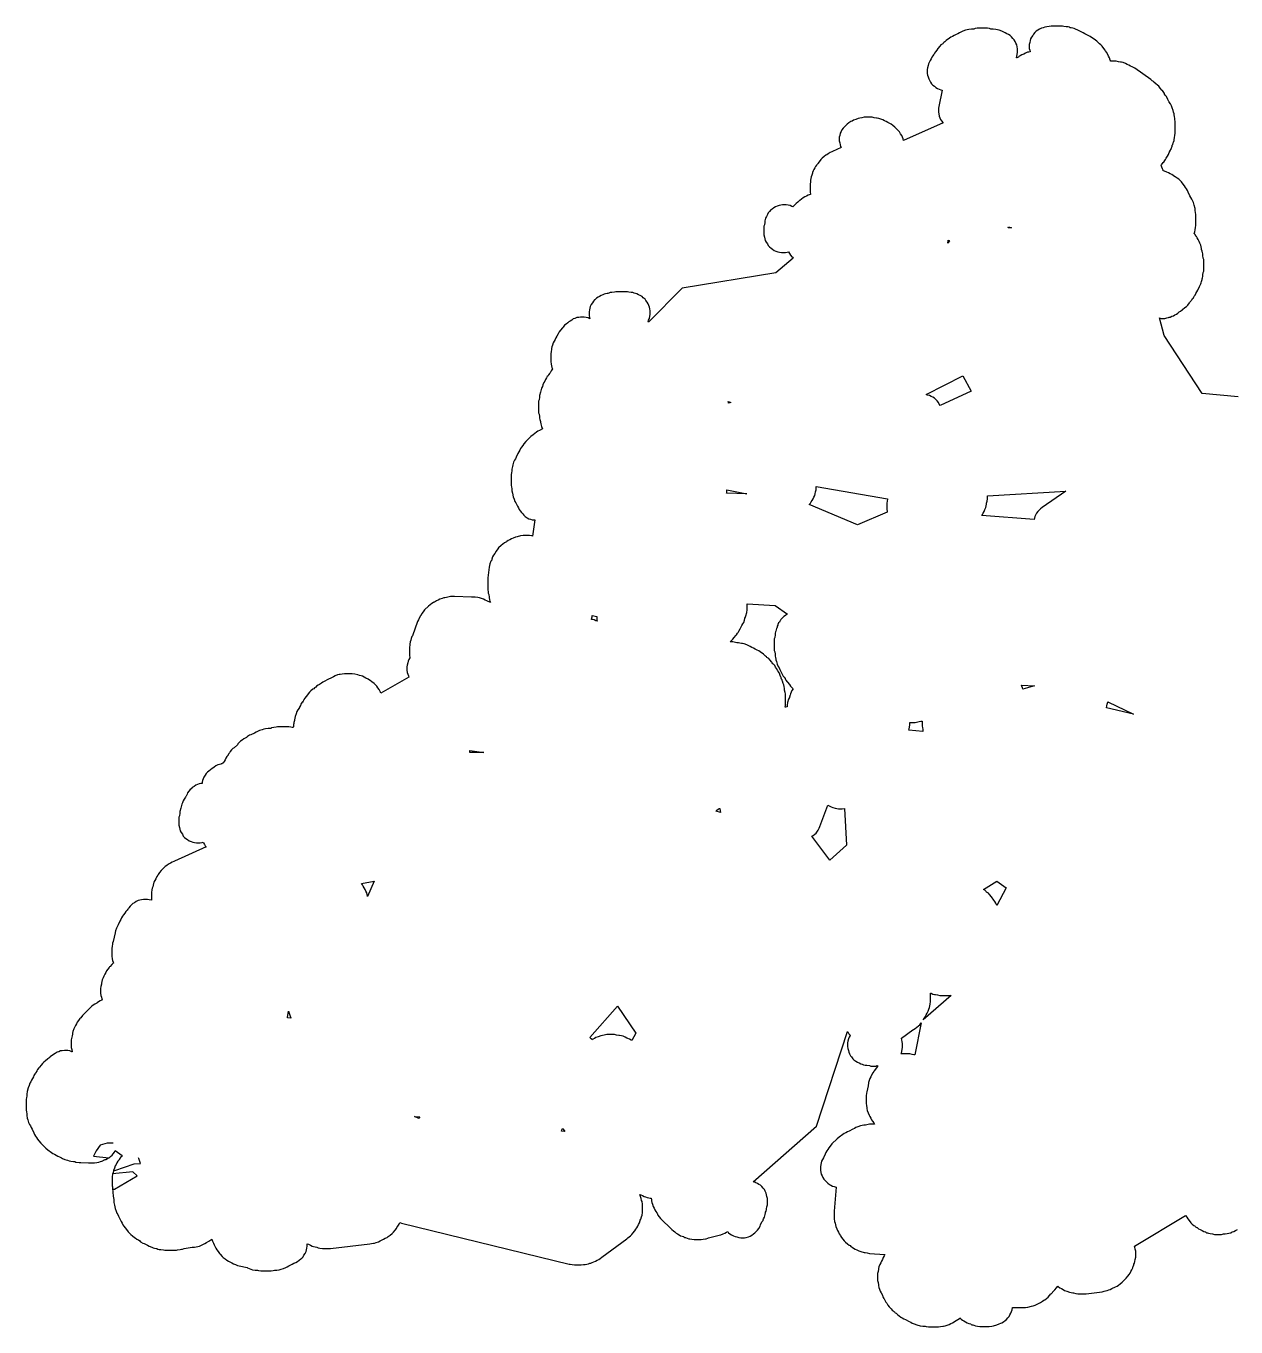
# Model space of a CAD drawing. Header units: metres. Extents: x 0 to 1325, y -1 to 773.
# Drawn here: x 700.45 to 728.54, y -1.35 to 28.86 of the extents above; entities that cross this region are included whole.
import ezdxf

# ---------------------------------------------------------------- set-up
doc = ezdxf.new("R2010")
doc.units = ezdxf.units.M

msp = doc.modelspace()

# ---------------------------------------------------------------- linework, layer by layer
at = {"layer": 'CUT'}
msp.add_lwpolyline([(728.59, 20.248), (727.75, 20.328), (726.87, 21.668), (726.87, 21.668), (726.76, 22.078), (726.8, 22.068), (726.84, 22.068), (726.89, 22.068), (726.93, 22.078), (726.97, 22.088), (726.99, 22.098), (727.01, 22.098), (727.05, 22.118), (727.09, 22.128), (727.12, 22.148), (727.16, 22.168), (727.19, 22.188), (727.22, 22.218), (727.25, 22.238), (727.29, 22.268), (727.3, 22.278), (727.35, 22.318), (727.39, 22.348), (727.42, 22.378), (727.46, 22.428), (727.47, 22.448), (727.49, 22.468), (727.5, 22.488), (727.52, 22.508), (727.52, 22.518), (727.53, 22.528), (727.55, 22.548), (727.56, 22.568), (727.57, 22.588), (727.59, 22.608), (727.61, 22.648), (727.63, 22.688), (727.65, 22.728), (727.69, 22.808), (727.72, 22.868), (727.73, 22.898), (727.74, 22.928), (727.75, 22.968), (727.75, 22.988), (727.76, 23.008), (727.77, 23.038), (727.77, 23.078), (727.78, 23.138), (727.79, 23.168), (727.79, 23.208), (727.79, 23.398), (727.79, 23.438), (727.78, 23.468), (727.77, 23.528), (727.77, 23.568), (727.76, 23.598), (727.75, 23.618), (727.75, 23.628), (727.74, 23.668), (727.74, 23.688), (727.73, 23.728), (727.72, 23.768), (727.7, 23.818), (727.68, 23.858), (727.66, 23.898), (727.64, 23.938), (727.62, 23.968), (727.61, 23.978), (727.59, 24.018), (727.57, 24.038), (727.58, 24.078), (727.59, 24.128), (727.6, 24.178), (727.61, 24.228), (727.61, 24.268), (727.61, 24.448), (727.61, 24.488), (727.6, 24.518), (727.59, 24.578), (727.59, 24.618), (727.57, 24.698), (727.55, 24.758), (727.53, 24.808), (727.51, 24.838), (727.49, 24.878), (727.47, 24.918), (727.43, 24.998), (727.41, 25.038), (727.39, 25.078), (727.37, 25.108), (727.34, 25.148), (727.31, 25.188), (727.27, 25.238), (727.24, 25.268), (727.21, 25.298), (727.17, 25.328), (727.13, 25.358), (727.09, 25.378), (727.08, 25.388), (727.05, 25.408), (727.01, 25.428), (726.97, 25.448), (726.93, 25.468), (726.88, 25.488), (726.85, 25.498), (726.85, 25.508), (726.84, 25.528), (726.83, 25.538), (726.82, 25.578), (726.8, 25.618), (726.81, 25.638), (726.85, 25.688), (726.86, 25.698), (726.89, 25.738), (726.9, 25.758), (726.92, 25.788), (726.95, 25.838), (726.97, 25.878), (726.99, 25.918), (727.01, 25.958), (727.01, 25.968), (727.03, 25.998), (727.03, 26.008), (727.04, 26.028), (727.05, 26.048), (727.06, 26.068), (727.06, 26.088), (727.07, 26.108), (727.08, 26.148), (727.09, 26.158), (727.1, 26.198), (727.1, 26.218), (727.11, 26.268), (727.12, 26.318), (727.13, 26.368), (727.13, 26.408), (727.13, 26.588), (727.13, 26.638), (727.12, 26.688), (727.12, 26.708), (727.11, 26.758), (727.1, 26.798), (727.1, 26.818), (727.09, 26.858), (727.08, 26.898), (727.06, 26.958), (727.04, 27.008), (727.02, 27.048), (726.99, 27.088), (726.99, 27.098), (726.98, 27.108), (726.96, 27.148), (726.95, 27.178), (726.92, 27.228), (726.9, 27.248), (726.88, 27.278), (726.88, 27.288), (726.86, 27.318), (726.83, 27.358), (726.82, 27.368), (726.78, 27.418), (726.75, 27.458), (726.72, 27.488), (726.68, 27.518), (726.63, 27.558), (726.62, 27.568), (726.59, 27.588), (726.58, 27.598), (726.56, 27.618), (726.19, 27.878), (726.16, 27.898), (726.13, 27.908), (726.09, 27.928), (726.05, 27.948), (726.01, 27.968), (725.97, 27.988), (725.92, 28.008), (725.88, 28.018), (725.86, 28.018), (725.81, 28.028), (725.76, 28.038), (725.72, 28.038), (725.63, 28.038), (725.62, 28.068), (725.6, 28.118), (725.58, 28.158), (725.56, 28.198), (725.53, 28.248), (725.51, 28.278), (725.5, 28.298), (725.47, 28.338), (725.43, 28.388), (725.4, 28.418), (725.37, 28.448), (725.34, 28.478), (725.31, 28.508), (725.28, 28.528), (725.15, 28.618), (725.09, 28.648), (725.03, 28.678), (724.99, 28.698), (724.91, 28.738), (724.87, 28.758), (724.81, 28.788), (724.78, 28.798), (724.75, 28.808), (724.71, 28.818), (724.69, 28.818), (724.67, 28.828), (724.64, 28.838), (724.6, 28.838), (724.54, 28.848), (724.51, 28.858), (724.47, 28.858), (724.29, 28.858), (724.25, 28.858), (724.2, 28.848), (724.15, 28.838), (724.1, 28.828), (724.06, 28.818), (724.02, 28.808), (723.98, 28.788), (723.94, 28.758), (723.9, 28.738), (723.87, 28.708), (723.84, 28.668), (723.82, 28.638), (723.79, 28.598), (723.77, 28.558), (723.76, 28.518), (723.75, 28.478), (723.74, 28.428), (723.74, 28.388), (723.74, 28.338), (723.75, 28.298), (723.76, 28.258), (723.73, 28.248), (723.7, 28.248), (723.65, 28.228), (723.61, 28.208), (723.57, 28.188), (723.53, 28.168), (723.5, 28.148), (723.49, 28.138), (723.45, 28.118), (723.44, 28.118), (723.45, 28.158), (723.46, 28.198), (723.47, 28.248), (723.47, 28.288), (723.47, 28.328), (723.46, 28.378), (723.45, 28.418), (723.43, 28.458), (723.41, 28.498), (723.39, 28.538), (723.36, 28.568), (723.33, 28.608), (723.3, 28.638), (723.26, 28.658), (723.22, 28.678), (723.18, 28.698), (723.15, 28.718), (723.1, 28.738), (723.04, 28.758), (722.96, 28.778), (722.9, 28.788), (722.87, 28.788), (722.85, 28.788), (722.82, 28.798), (722.77, 28.808), (722.73, 28.808), (722.57, 28.808), (722.53, 28.808), (722.48, 28.798), (722.45, 28.788), (722.43, 28.788), (722.4, 28.788), (722.34, 28.778), (722.3, 28.768), (722.26, 28.758), (722.2, 28.738), (722.15, 28.718), (722.12, 28.698), (722.08, 28.678), (722.04, 28.658), (722, 28.638), (721.96, 28.618), (721.92, 28.598), (721.89, 28.578), (721.81, 28.518), (721.78, 28.488), (721.76, 28.478), (721.74, 28.458), (721.73, 28.448), (721.69, 28.418), (721.66, 28.388), (721.62, 28.338), (721.59, 28.298), (721.56, 28.258), (721.54, 28.228), (721.53, 28.208), (721.52, 28.188), (721.5, 28.168), (721.48, 28.138), (721.46, 28.098), (721.44, 28.058), (721.42, 28.028), (721.4, 27.978), (721.39, 27.938), (721.38, 27.888), (721.37, 27.848), (721.37, 27.808), (721.37, 27.758), (721.38, 27.718), (721.39, 27.678), (721.41, 27.628), (721.43, 27.588), (721.45, 27.558), (721.47, 27.518), (721.5, 27.488), (721.54, 27.458), (721.57, 27.428), (721.61, 27.408), (721.65, 27.388), (721.69, 27.378), (721.72, 27.368), (721.64, 26.988), (721.63, 26.948), (721.63, 26.898), (721.63, 26.858), (721.64, 26.818), (721.65, 26.768), (721.66, 26.728), (721.68, 26.688), (721.7, 26.658), (721.73, 26.618), (721.74, 26.608), (720.82, 26.198), (720.81, 26.238), (720.8, 26.278), (720.78, 26.318), (720.75, 26.358), (720.73, 26.398), (720.7, 26.428), (720.68, 26.448), (720.65, 26.478), (720.62, 26.508), (720.57, 26.548), (720.53, 26.578), (720.5, 26.598), (720.46, 26.618), (720.42, 26.638), (720.38, 26.658), (720.34, 26.678), (720.29, 26.698), (720.25, 26.708), (720.21, 26.718), (720.19, 26.718), (720.14, 26.728), (720.09, 26.738), (720.05, 26.738), (719.96, 26.738), (719.91, 26.738), (719.85, 26.728), (719.81, 26.718), (719.77, 26.708), (719.71, 26.688), (719.66, 26.668), (719.63, 26.648), (719.6, 26.638), (719.55, 26.608), (719.51, 26.578), (719.48, 26.548), (719.45, 26.518), (719.42, 26.488), (719.39, 26.448), (719.37, 26.408), (719.35, 26.368), (719.34, 26.318), (719.33, 26.278), (719.33, 26.238), (719.33, 26.188), (719.34, 26.148), (719.35, 26.098), (719.36, 26.058), (719.37, 26.038), (719.17, 25.948), (719.16, 25.938), (719.12, 25.918), (719.07, 25.888), (719.04, 25.868), (719.02, 25.858), (718.98, 25.828), (718.93, 25.788), (718.9, 25.758), (718.86, 25.708), (718.83, 25.668), (718.82, 25.648), (718.8, 25.628), (718.78, 25.598), (718.76, 25.568), (718.74, 25.528), (718.72, 25.498), (718.71, 25.458), (718.71, 25.438), (718.7, 25.418), (718.69, 25.398), (718.68, 25.358), (718.67, 25.318), (718.66, 25.278), (718.66, 25.238), (718.65, 25.188), (718.65, 25.148), (718.65, 25.058), (718.65, 25.008), (718.66, 24.948), (718.65, 24.948), (718.61, 24.928), (718.57, 24.908), (718.53, 24.888), (718.49, 24.868), (718.45, 24.838), (718.41, 24.808), (718.4, 24.798), (718.37, 24.768), (718.33, 24.738), (718.3, 24.708), (718.27, 24.678), (718.25, 24.658), (718.23, 24.668), (718.19, 24.688), (718.14, 24.698), (718.1, 24.708), (718.06, 24.708), (718.01, 24.708), (717.97, 24.698), (717.93, 24.688), (717.89, 24.678), (717.85, 24.658), (717.81, 24.638), (717.77, 24.608), (717.74, 24.588), (717.71, 24.548), (717.68, 24.518), (717.66, 24.478), (717.64, 24.438), (717.62, 24.398), (717.61, 24.368), (717.6, 24.338), (717.6, 24.298), (717.59, 24.238), (717.58, 24.208), (717.58, 24.168), (717.58, 24.048), (717.58, 24.008), (717.59, 23.958), (717.6, 23.918), (717.61, 23.878), (717.63, 23.838), (717.66, 23.798), (717.68, 23.758), (717.71, 23.728), (717.75, 23.698), (717.78, 23.678), (717.82, 23.648), (717.86, 23.628), (717.9, 23.618), (717.94, 23.608), (717.99, 23.598), (718.03, 23.598), (718.08, 23.598), (718.12, 23.608), (718.15, 23.618), (718.17, 23.578), (718.2, 23.538), (718.23, 23.498), (718.24, 23.488), (718.26, 23.468), (717.86, 23.128), (715.68, 22.768), (714.9, 21.978), (714.89, 21.998), (714.9, 22.028), (714.92, 22.068), (714.93, 22.118), (714.94, 22.158), (714.94, 22.198), (714.94, 22.248), (714.93, 22.288), (714.92, 22.328), (714.91, 22.368), (714.89, 22.408), (714.87, 22.448), (714.84, 22.488), (714.82, 22.518), (714.78, 22.548), (714.75, 22.578), (714.71, 22.598), (714.67, 22.618), (714.63, 22.638), (714.57, 22.658), (714.54, 22.668), (714.5, 22.668), (714.44, 22.678), (714.41, 22.688), (714.37, 22.688), (714.18, 22.688), (714.14, 22.688), (714.11, 22.678), (714.05, 22.668), (714.01, 22.668), (713.98, 22.658), (713.96, 22.648), (713.94, 22.648), (713.9, 22.638), (713.87, 22.628), (713.84, 22.618), (713.8, 22.598), (713.76, 22.578), (713.73, 22.558), (713.69, 22.538), (713.66, 22.508), (713.65, 22.498), (713.62, 22.468), (713.6, 22.428), (713.57, 22.388), (713.55, 22.348), (713.54, 22.308), (713.53, 22.268), (713.52, 22.218), (713.52, 22.178), (713.52, 22.138), (713.53, 22.088), (713.54, 22.058), (713.5, 22.078), (713.45, 22.088), (713.41, 22.098), (713.37, 22.098), (713.32, 22.098), (713.28, 22.088), (713.24, 22.088), (713.19, 22.068), (713.15, 22.058), (713.12, 22.028), (713.08, 22.008), (713.05, 21.988), (713.03, 21.968), (712.99, 21.938), (712.95, 21.908), (712.92, 21.868), (712.91, 21.858), (712.9, 21.848), (712.86, 21.798), (712.83, 21.758), (712.82, 21.738), (712.8, 21.708), (712.77, 21.658), (712.75, 21.618), (712.73, 21.578), (712.71, 21.538), (712.69, 21.498), (712.67, 21.448), (712.66, 21.408), (712.65, 21.368), (712.65, 21.348), (712.64, 21.298), (712.63, 21.248), (712.63, 21.208), (712.63, 21.118), (712.63, 21.068), (712.64, 21.008), (712.66, 20.928), (712.67, 20.898), (712.64, 20.848), (712.62, 20.808), (712.6, 20.788), (712.59, 20.768), (712.58, 20.758), (712.57, 20.738), (712.55, 20.718), (712.53, 20.688), (712.51, 20.648), (712.49, 20.608), (712.47, 20.578), (712.45, 20.528), (712.44, 20.488), (712.42, 20.448), (712.4, 20.388), (712.39, 20.358), (712.37, 20.278), (712.37, 20.238), (712.36, 20.178), (712.35, 20.148), (712.35, 20.108), (712.35, 19.918), (712.35, 19.878), (712.36, 19.848), (712.37, 19.788), (712.37, 19.748), (712.38, 19.718), (712.39, 19.678), (712.39, 19.658), (712.4, 19.618), (712.42, 19.558), (712.44, 19.508), (712.37, 19.468), (712.33, 19.448), (712.3, 19.428), (712.26, 19.398), (712.22, 19.368), (712.17, 19.328), (712.14, 19.298), (712.11, 19.268), (712.05, 19.208), (712.01, 19.158), (711.98, 19.118), (711.95, 19.078), (711.93, 19.048), (711.91, 19.008), (711.89, 18.968), (711.87, 18.928), (711.83, 18.848), (711.81, 18.808), (711.79, 18.778), (711.77, 18.728), (711.75, 18.668), (711.74, 18.628), (711.73, 18.568), (711.73, 18.538), (711.73, 18.518), (711.72, 18.488), (711.71, 18.438), (711.71, 18.398), (711.71, 18.238), (711.71, 18.198), (711.72, 18.148), (711.73, 18.118), (711.73, 18.098), (711.73, 18.068), (711.74, 18.008), (711.76, 17.928), (711.78, 17.868), (711.8, 17.818), (711.82, 17.788), (711.86, 17.708), (711.88, 17.668), (711.9, 17.628), (711.92, 17.598), (711.95, 17.558), (711.98, 17.528), (712.01, 17.498), (712.04, 17.468), (712.08, 17.438), (712.12, 17.418), (712.16, 17.408), (712.2, 17.388), (712.24, 17.388), (712.26, 17.388), (712.21, 17.008), (712.19, 17.018), (712.14, 17.028), (712.1, 17.028), (712.04, 17.028), (711.99, 17.028), (711.93, 17.018), (711.85, 16.998), (711.81, 16.988), (711.76, 16.968), (711.72, 16.948), (711.68, 16.928), (711.64, 16.908), (711.61, 16.888), (711.6, 16.878), (711.56, 16.858), (711.52, 16.828), (711.48, 16.798), (711.42, 16.738), (711.39, 16.698), (711.36, 16.658), (711.34, 16.618), (711.33, 16.608), (711.3, 16.568), (711.28, 16.528), (711.26, 16.478), (711.26, 16.458), (711.24, 16.428), (711.22, 16.368), (711.2, 16.288), (711.19, 16.228), (711.17, 16.048), (711.17, 15.998), (711.17, 15.808), (711.17, 15.758), (711.18, 15.728), (711.18, 15.698), (711.18, 15.688), (711.19, 15.658), (711.19, 15.648), (711.19, 15.638), (711.2, 15.608), (711.2, 15.578), (711.21, 15.538), (711.22, 15.498), (711.23, 15.468), (711.15, 15.508), (711.11, 15.528), (711.07, 15.548), (711.02, 15.568), (710.98, 15.578), (710.94, 15.588), (710.88, 15.598), (710.83, 15.598), (710.79, 15.598), (710.4, 15.608), (710.39, 15.608), (710.35, 15.608), (710.3, 15.608), (710.24, 15.598), (710.21, 15.588), (710.17, 15.578), (710.15, 15.578), (710.11, 15.568), (710.06, 15.548), (710.02, 15.528), (709.98, 15.508), (709.93, 15.478), (709.92, 15.478), (709.91, 15.468), (709.87, 15.448), (709.83, 15.418), (709.79, 15.388), (709.7, 15.298), (709.67, 15.258), (709.64, 15.218), (709.62, 15.178), (709.61, 15.168), (709.61, 15.158), (709.58, 15.108), (709.56, 15.068), (709.54, 15.028), (709.42, 14.698), (709.41, 14.678), (709.39, 14.638), (709.38, 14.598), (709.37, 14.558), (709.37, 14.538), (709.36, 14.518), (709.36, 14.498), (709.36, 14.478), (709.35, 14.438), (709.35, 14.388), (709.35, 14.298), (709.35, 14.248), (709.36, 14.188), (709.34, 14.148), (709.32, 14.108), (709.31, 14.068), (709.3, 14.018), (709.29, 13.978), (709.29, 13.938), (709.29, 13.898), (709.3, 13.848), (709.31, 13.808), (709.33, 13.768), (709.34, 13.738), (708.69, 13.368), (708.68, 13.388), (708.67, 13.408), (708.65, 13.448), (708.62, 13.488), (708.59, 13.528), (708.56, 13.558), (708.53, 13.588), (708.48, 13.628), (708.44, 13.658), (708.42, 13.668), (708.39, 13.688), (708.34, 13.718), (708.3, 13.738), (708.26, 13.758), (708.23, 13.768), (708.19, 13.778), (708.15, 13.788), (708.08, 13.808), (708.02, 13.818), (707.97, 13.818), (707.88, 13.818), (707.84, 13.818), (707.79, 13.808), (707.74, 13.798), (707.72, 13.798), (707.68, 13.788), (707.63, 13.768), (707.59, 13.748), (707.51, 13.708), (707.49, 13.698), (707.34, 13.618), (707.31, 13.598), (707.26, 13.568), (707.23, 13.548), (707.19, 13.528), (707.17, 13.498), (707.16, 13.498), (707.15, 13.488), (707.13, 13.468), (707.11, 13.458), (707.06, 13.418), (707.03, 13.388), (707, 13.348), (706.96, 13.298), (706.95, 13.288), (706.92, 13.248), (706.9, 13.218), (706.9, 13.208), (706.88, 13.178), (706.87, 13.158), (706.86, 13.158), (706.83, 13.108), (706.82, 13.078), (706.8, 13.038), (706.79, 13.028), (706.79, 13.018), (706.76, 12.978), (706.74, 12.938), (706.72, 12.888), (706.7, 12.828), (706.69, 12.788), (706.68, 12.748), (706.68, 12.728), (706.67, 12.688), (706.67, 12.658), (706.66, 12.638), (706.66, 12.618), (706.66, 12.588), (706.65, 12.568), (706.63, 12.568), (706.6, 12.578), (706.55, 12.588), (706.51, 12.588), (706.33, 12.588), (706.29, 12.588), (706.26, 12.578), (706.2, 12.568), (706.16, 12.558), (706.15, 12.558), (706.13, 12.548), (706.12, 12.548), (706.11, 12.548), (706.07, 12.548), (706.01, 12.538), (705.97, 12.528), (705.93, 12.518), (705.87, 12.498), (705.82, 12.478), (705.79, 12.458), (705.75, 12.438), (705.67, 12.398), (705.64, 12.388), (705.59, 12.358), (705.57, 12.338), (705.56, 12.338), (705.55, 12.328), (705.51, 12.308), (705.47, 12.278), (705.43, 12.248), (705.4, 12.218), (705.37, 12.188), (705.36, 12.168), (705.28, 12.098), (705.25, 12.078), (705.22, 12.048), (705.19, 12.008), (705.17, 11.978), (705.16, 11.968), (705.16, 11.958), (705.14, 11.938), (705.14, 11.928), (705.11, 11.898), (705.09, 11.858), (705.07, 11.818), (705.05, 11.778), (705.03, 11.748), (705.03, 11.738), (705.02, 11.738), (705.01, 11.738), (705, 11.728), (704.98, 11.728), (704.97, 11.718), (704.94, 11.708), (704.9, 11.698), (704.86, 11.678), (704.82, 11.648), (704.81, 11.638), (704.77, 11.618), (704.73, 11.588), (704.69, 11.558), (704.66, 11.528), (704.63, 11.498), (704.61, 11.458), (704.58, 11.418), (704.56, 11.378), (704.55, 11.338), (704.54, 11.298), (704.54, 11.268), (704.51, 11.268), (704.47, 11.258), (704.43, 11.248), (704.39, 11.228), (704.35, 11.198), (704.31, 11.178), (704.28, 11.148), (704.26, 11.128), (704.23, 11.088), (704.2, 11.048), (704.19, 11.018), (704.18, 11.008), (704.17, 10.978), (704.16, 10.968), (704.15, 10.948), (704.14, 10.928), (704.12, 10.908), (704.1, 10.868), (704.08, 10.818), (704.07, 10.788), (704.05, 10.728), (704.04, 10.698), (704.02, 10.618), (704.02, 10.578), (704.01, 10.518), (704, 10.488), (704, 10.448), (704, 10.338), (704, 10.298), (704.01, 10.248), (704.02, 10.208), (704.03, 10.168), (704.05, 10.128), (704.08, 10.088), (704.1, 10.048), (704.13, 10.018), (704.16, 9.988), (704.2, 9.968), (704.24, 9.938), (704.28, 9.918), (704.32, 9.908), (704.36, 9.898), (704.41, 9.888), (704.45, 9.888), (704.49, 9.888), (704.54, 9.898), (704.56, 9.908), (704.57, 9.888), (704.59, 9.848), (704.62, 9.808), (704.63, 9.798), (703.9, 9.468), (703.88, 9.458), (703.84, 9.438), (703.8, 9.418), (703.76, 9.398), (703.72, 9.368), (703.68, 9.338), (703.65, 9.308), (703.62, 9.278), (703.59, 9.248), (703.55, 9.198), (703.52, 9.158), (703.51, 9.138), (703.49, 9.108), (703.46, 9.058), (703.44, 9.018), (703.42, 8.978), (703.41, 8.948), (703.4, 8.908), (703.39, 8.868), (703.38, 8.838), (703.37, 8.798), (703.36, 8.738), (703.36, 8.688), (703.36, 8.598), (703.36, 8.558), (703.31, 8.568), (703.27, 8.578), (703.22, 8.578), (703.18, 8.578), (703.13, 8.568), (703.09, 8.558), (703.05, 8.548), (703.01, 8.528), (702.97, 8.498), (702.93, 8.478), (702.9, 8.448), (702.87, 8.418), (702.84, 8.378), (702.83, 8.368), (702.81, 8.348), (702.8, 8.328), (702.77, 8.298), (702.74, 8.258), (702.71, 8.218), (702.69, 8.188), (702.67, 8.148), (702.65, 8.108), (702.63, 8.068), (702.59, 7.988), (702.57, 7.958), (702.55, 7.908), (702.53, 7.848), (702.52, 7.808), (702.52, 7.798), (702.47, 7.598), (702.46, 7.558), (702.46, 7.538), (702.45, 7.488), (702.44, 7.438), (702.44, 7.398), (702.44, 7.308), (702.44, 7.258), (702.45, 7.198), (702.46, 7.158), (702.47, 7.118), (702.48, 7.098), (702.47, 7.098), (702.44, 7.068), (702.4, 7.018), (702.39, 7.008), (702.38, 6.998), (702.35, 6.958), (702.32, 6.918), (702.3, 6.878), (702.28, 6.838), (702.26, 6.798), (702.24, 6.758), (702.22, 6.708), (702.2, 6.628), (702.2, 6.608), (702.19, 6.558), (702.18, 6.508), (702.18, 6.468), (702.18, 6.438), (702.18, 6.398), (702.19, 6.348), (702.2, 6.308), (702.21, 6.268), (702.22, 6.248), (702.21, 6.238), (702.17, 6.218), (702.13, 6.198), (702.1, 6.178), (702.09, 6.168), (702.05, 6.148), (702.01, 6.118), (701.97, 6.088), (701.94, 6.058), (701.76, 5.878), (701.72, 5.828), (701.71, 5.818), (701.7, 5.808), (701.67, 5.768), (701.64, 5.728), (701.62, 5.688), (701.6, 5.648), (701.58, 5.618), (701.56, 5.568), (701.54, 5.508), (701.53, 5.468), (701.53, 5.448), (701.52, 5.408), (701.51, 5.378), (701.5, 5.318), (701.5, 5.268), (701.5, 5.178), (701.5, 5.138), (701.51, 5.088), (701.52, 5.038), (701.51, 5.038), (701.47, 5.058), (701.42, 5.068), (701.38, 5.068), (701.34, 5.068), (701.29, 5.058), (701.25, 5.058), (701.21, 5.038), (701.17, 5.028), (701.13, 4.998), (701.09, 4.978), (701.01, 4.918), (701, 4.908), (700.96, 4.878), (700.95, 4.868), (700.9, 4.828), (700.86, 4.798), (700.83, 4.768), (700.8, 4.728), (700.76, 4.678), (700.75, 4.668), (700.72, 4.628), (700.7, 4.598), (700.7, 4.588), (700.68, 4.558), (700.67, 4.538), (700.66, 4.538), (700.63, 4.488), (700.62, 4.458), (700.58, 4.378), (700.56, 4.338), (700.54, 4.308), (700.52, 4.258), (700.5, 4.198), (700.48, 4.118), (700.47, 4.058), (700.47, 4.028), (700.47, 4.008), (700.46, 3.978), (700.45, 3.928), (700.45, 3.888), (700.45, 3.728), (700.45, 3.688), (700.46, 3.638), (700.47, 3.608), (700.47, 3.588), (700.47, 3.558), (700.48, 3.498), (700.49, 3.458), (700.51, 3.398), (700.53, 3.348), (700.55, 3.318), (700.57, 3.278), (700.59, 3.238), (700.63, 3.158), (700.65, 3.118), (700.67, 3.078), (700.69, 3.048), (700.72, 3.008), (700.75, 2.968), (700.79, 2.918), (700.91, 2.798), (700.96, 2.758), (701.04, 2.698), (701.07, 2.678), (701.11, 2.658), (701.15, 2.638), (701.19, 2.618), (701.23, 2.598), (701.27, 2.578), (701.3, 2.558), (701.35, 2.538), (701.41, 2.518), (701.45, 2.508), (701.49, 2.498), (701.55, 2.488), (701.58, 2.488), (701.61, 2.478), (701.68, 2.468), (701.72, 2.468), (701.9, 2.458), (701.92, 2.458), (702, 2.458), (702.04, 2.458), (702.09, 2.468), (702.14, 2.478), (702.18, 2.488), (702.21, 2.498), (702.23, 2.508), (702.25, 2.518), (702.26, 2.518), (702.29, 2.538), (702.3, 2.538), (702.34, 2.558), (702.38, 2.578), (702.41, 2.608), (702.45, 2.638), (702.47, 2.668), (702.5, 2.708), (702.52, 2.748), (702.68, 2.628), (702.67, 2.608), (702.65, 2.598), (702.64, 2.578), (702.63, 2.568), (702.63, 2.558), (702.61, 2.538), (702.61, 2.528), (702.58, 2.498), (702.56, 2.458), (702.54, 2.418), (702.52, 2.388), (702.5, 2.338), (702.48, 2.278), (702.47, 2.238), (702.46, 2.198), (702.45, 2.138), (702.45, 2.088), (702.45, 1.998), (702.45, 1.968), (702.47, 1.688), (702.48, 1.648), (702.49, 1.608), (702.49, 1.588), (702.49, 1.568), (702.49, 1.538), (702.5, 1.478), (702.51, 1.438), (702.52, 1.398), (702.54, 1.338), (702.56, 1.288), (702.58, 1.258), (702.6, 1.218), (702.62, 1.178), (702.66, 1.098), (702.68, 1.058), (702.7, 1.018), (702.72, 0.988), (702.78, 0.908), (702.82, 0.858), (702.88, 0.798), (702.92, 0.768), (702.97, 0.728), (702.98, 0.718), (703.02, 0.688), (703.05, 0.668), (703.06, 0.668), (703.09, 0.648), (703.11, 0.628), (703.16, 0.598), (703.19, 0.588), (703.27, 0.548), (703.31, 0.528), (703.37, 0.498), (703.4, 0.488), (703.43, 0.478), (703.47, 0.468), (703.49, 0.468), (703.51, 0.458), (703.54, 0.448), (703.58, 0.448), (703.64, 0.438), (703.67, 0.428), (703.71, 0.428), (703.9, 0.428), (703.94, 0.428), (703.97, 0.438), (704.03, 0.448), (704.06, 0.458), (704.08, 0.458), (704.12, 0.468), (704.31, 0.498), (704.32, 0.498), (704.36, 0.498), (704.4, 0.508), (704.44, 0.518), (704.48, 0.528), (704.52, 0.548), (704.6, 0.588), (704.64, 0.608), (704.69, 0.638), (704.72, 0.658), (704.74, 0.668), (704.76, 0.688), (704.78, 0.638), (704.8, 0.598), (704.82, 0.558), (704.86, 0.478), (704.88, 0.438), (704.91, 0.398), (704.94, 0.358), (704.95, 0.348), (704.96, 0.338), (705, 0.288), (705.03, 0.258), (705.07, 0.228), (705.11, 0.198), (705.15, 0.178), (705.23, 0.138), (705.27, 0.118), (705.31, 0.098), (705.36, 0.078), (705.4, 0.068), (705.58, 0.028), (705.59, 0.018), (705.63, 0.008), (705.67, -0.012), (705.71, -0.022), (705.77, -0.032), (705.8, -0.032), (705.82, -0.032), (705.85, -0.042), (705.9, -0.052), (705.94, -0.052), (706.1, -0.052), (706.14, -0.052), (706.19, -0.042), (706.22, -0.032), (706.24, -0.032), (706.27, -0.032), (706.33, -0.022), (706.37, -0.012), (706.43, 0.008), (706.48, 0.028), (706.51, 0.048), (706.55, 0.068), (706.63, 0.108), (706.67, 0.128), (706.71, 0.148), (706.75, 0.168), (706.79, 0.198), (706.83, 0.228), (706.85, 0.248), (706.88, 0.278), (706.9, 0.318), (706.93, 0.358), (706.95, 0.398), (706.96, 0.438), (706.97, 0.478), (706.98, 0.528), (706.98, 0.568), (706.98, 0.578), (707.01, 0.568), (707.05, 0.548), (707.09, 0.528), (707.12, 0.518), (707.16, 0.508), (707.2, 0.498), (707.23, 0.488), (707.27, 0.478), (707.33, 0.468), (707.38, 0.468), (707.47, 0.468), (707.52, 0.468), (708.43, 0.578), (708.47, 0.588), (708.52, 0.598), (708.54, 0.598), (708.58, 0.608), (708.63, 0.628), (708.67, 0.648), (708.75, 0.688), (708.79, 0.708), (708.83, 0.728), (708.86, 0.748), (708.9, 0.778), (708.95, 0.818), (708.98, 0.848), (709.02, 0.898), (709.05, 0.938), (709.06, 0.958), (709.08, 0.988), (709.11, 1.038), (709.13, 1.078), (709.17, 1.058), (713.06, 0.108), (713.08, 0.108), (713.13, 0.098), (713.18, 0.088), (713.22, 0.088), (713.3, 0.088), (713.34, 0.088), (713.39, 0.098), (713.43, 0.098), (713.47, 0.108), (713.51, 0.118), (713.54, 0.128), (713.55, 0.128), (713.56, 0.128), (713.58, 0.138), (713.59, 0.148), (713.63, 0.158), (713.67, 0.178), (713.71, 0.198), (713.75, 0.218), (713.78, 0.238), (713.82, 0.268), (714.4, 0.698), (714.42, 0.718), (714.45, 0.738), (714.48, 0.768), (714.51, 0.798), (714.54, 0.828), (714.58, 0.878), (714.61, 0.918), (714.63, 0.948), (714.65, 0.988), (714.67, 1.028), (714.69, 1.068), (714.71, 1.118), (714.71, 1.128), (714.72, 1.148), (714.74, 1.208), (714.75, 1.248), (714.76, 1.308), (714.76, 1.358), (714.76, 1.448), (714.76, 1.498), (714.75, 1.558), (714.74, 1.588), (714.73, 1.628), (714.72, 1.658), (714.7, 1.728), (714.72, 1.718), (714.76, 1.698), (714.8, 1.678), (714.83, 1.668), (714.87, 1.658), (714.91, 1.648), (714.94, 1.638), (714.96, 1.638), (714.97, 1.598), (714.97, 1.578), (714.98, 1.538), (714.99, 1.498), (715.01, 1.448), (715.03, 1.408), (715.05, 1.368), (715.07, 1.328), (715.09, 1.298), (715.1, 1.288), (715.12, 1.248), (715.15, 1.208), (715.18, 1.168), (715.44, 0.908), (715.48, 0.878), (715.51, 0.858), (715.52, 0.848), (715.54, 0.828), (715.57, 0.808), (715.61, 0.788), (715.64, 0.768), (715.68, 0.758), (715.71, 0.748), (715.72, 0.738), (715.74, 0.728), (715.75, 0.728), (715.76, 0.728), (715.8, 0.708), (715.84, 0.698), (715.86, 0.698), (715.91, 0.688), (715.96, 0.678), (716, 0.678), (716.08, 0.678), (716.12, 0.678), (716.17, 0.688), (716.22, 0.698), (716.24, 0.698), (716.28, 0.708), (716.29, 0.718), (716.54, 0.778), (716.58, 0.788), (716.63, 0.808), (716.67, 0.828), (716.71, 0.848), (716.74, 0.868), (716.76, 0.838), (716.79, 0.808), (716.83, 0.788), (716.87, 0.768), (716.91, 0.748), (716.95, 0.738), (717, 0.728), (717.04, 0.718), (717.09, 0.718), (717.13, 0.718), (717.17, 0.728), (717.22, 0.738), (717.26, 0.758), (717.3, 0.778), (717.34, 0.808), (717.37, 0.838), (717.4, 0.868), (717.43, 0.898), (717.46, 0.938), (717.49, 0.988), (717.5, 1.018), (717.53, 1.088), (717.54, 1.098), (717.56, 1.118), (717.56, 1.138), (717.57, 1.158), (717.59, 1.198), (717.6, 1.228), (717.61, 1.258), (717.62, 1.298), (717.62, 1.318), (717.63, 1.338), (717.64, 1.378), (717.64, 1.398), (717.65, 1.428), (717.65, 1.438), (717.66, 1.488), (717.66, 1.538), (717.66, 1.588), (717.66, 1.628), (717.65, 1.678), (717.64, 1.718), (717.63, 1.758), (717.61, 1.798), (717.59, 1.838), (717.56, 1.868), (717.53, 1.908), (717.5, 1.938), (717.46, 1.958), (717.43, 1.978), (717.39, 1.998), (717.35, 2.018), (717.33, 2.018), (718.8, 3.308), (719.52, 5.508), (719.53, 5.498), (719.55, 5.458), (719.58, 5.428), (719.59, 5.418), (719.58, 5.418), (719.56, 5.378), (719.54, 5.338), (719.53, 5.288), (719.52, 5.248), (719.52, 5.208), (719.52, 5.158), (719.53, 5.118), (719.54, 5.068), (719.55, 5.028), (719.57, 4.988), (719.59, 4.948), (719.61, 4.918), (719.64, 4.878), (719.67, 4.848), (719.71, 4.818), (719.75, 4.798), (719.79, 4.778), (719.83, 4.758), (719.86, 4.748), (719.89, 4.738), (719.93, 4.728), (719.97, 4.728), (720.03, 4.718), (720.06, 4.708), (720.1, 4.708), (720.14, 4.708), (720.18, 4.708), (720.21, 4.718), (720.23, 4.708), (720.21, 4.688), (720.17, 4.638), (720.14, 4.598), (720.13, 4.578), (720.11, 4.548), (720.08, 4.498), (720.06, 4.458), (720.04, 4.418), (720.02, 4.368), (720.01, 4.328), (720.01, 4.308), (720, 4.258), (720, 4.248), (719.97, 4.108), (719.96, 4.078), (719.95, 4.018), (719.95, 3.968), (719.95, 3.878), (719.95, 3.838), (719.96, 3.788), (719.97, 3.738), (719.97, 3.718), (719.98, 3.678), (720, 3.618), (720.02, 3.568), (720.04, 3.538), (720.06, 3.498), (720.08, 3.458), (720.1, 3.428), (720.13, 3.388), (720.15, 3.358), (720.07, 3.358), (720.03, 3.358), (720, 3.348), (719.94, 3.338), (719.9, 3.338), (719.86, 3.328), (719.82, 3.318), (719.76, 3.298), (719.71, 3.278), (719.68, 3.258), (719.64, 3.238), (719.56, 3.198), (719.52, 3.178), (719.48, 3.158), (719.44, 3.138), (719.41, 3.118), (719.33, 3.058), (719.28, 3.018), (719.16, 2.898), (719.12, 2.848), (719.09, 2.808), (719.06, 2.768), (719.04, 2.738), (719.02, 2.698), (719, 2.658), (718.96, 2.578), (718.94, 2.538), (718.92, 2.498), (718.91, 2.458), (718.9, 2.418), (718.89, 2.368), (718.89, 2.328), (718.89, 2.288), (718.9, 2.238), (718.91, 2.198), (718.93, 2.158), (718.95, 2.118), (718.97, 2.078), (719, 2.048), (719.03, 2.018), (719.06, 1.988), (719.1, 1.958), (719.13, 1.938), (719.17, 1.918), (719.21, 1.908), (719.26, 1.898), (719.21, 1.338), (719.21, 1.298), (719.21, 1.208), (719.21, 1.158), (719.22, 1.098), (719.23, 1.058), (719.24, 1.018), (719.25, 0.978), (719.27, 0.928), (719.29, 0.888), (719.31, 0.848), (719.33, 0.808), (719.35, 0.778), (719.36, 0.768), (719.38, 0.728), (719.41, 0.688), (719.44, 0.648), (719.47, 0.618), (719.52, 0.578), (719.56, 0.548), (719.58, 0.538), (719.6, 0.518), (719.63, 0.498), (719.66, 0.478), (719.7, 0.458), (719.74, 0.438), (719.78, 0.418), (719.83, 0.398), (719.91, 0.378), (719.93, 0.378), (719.98, 0.368), (720.03, 0.358), (720.39, 0.328), (720.37, 0.298), (720.35, 0.258), (720.33, 0.218), (720.31, 0.178), (720.29, 0.138), (720.27, 0.098), (720.25, 0.048), (720.24, 0.008), (720.24, -0.012), (720.23, -0.062), (720.22, -0.112), (720.22, -0.152), (720.22, -0.232), (720.22, -0.272), (720.23, -0.322), (720.24, -0.372), (720.24, -0.392), (720.25, -0.432), (720.26, -0.472), (720.28, -0.522), (720.3, -0.562), (720.33, -0.612), (720.33, -0.622), (720.34, -0.652), (720.36, -0.692), (720.37, -0.702), (720.39, -0.732), (720.41, -0.772), (720.43, -0.802), (720.46, -0.842), (720.49, -0.882), (720.53, -0.932), (720.56, -0.962), (720.6, -0.992), (720.61, -1.002), (720.62, -1.012), (720.63, -1.022), (720.65, -1.032), (720.68, -1.062), (720.72, -1.092), (720.76, -1.122), (720.79, -1.142), (720.83, -1.162), (720.87, -1.182), (720.95, -1.222), (720.99, -1.242), (721.02, -1.262), (721.07, -1.282), (721.13, -1.302), (721.21, -1.322), (721.27, -1.332), (721.3, -1.332), (721.32, -1.332), (721.35, -1.342), (721.4, -1.352), (721.44, -1.352), (721.59, -1.352), (721.63, -1.352), (721.68, -1.342), (721.73, -1.332), (721.75, -1.332), (721.79, -1.322), (721.83, -1.312), (721.88, -1.292), (721.92, -1.272), (721.96, -1.252), (722, -1.232), (722.03, -1.212), (722.04, -1.202), (722.08, -1.182), (722.12, -1.152), (722.13, -1.142), (722.14, -1.152), (722.16, -1.172), (722.19, -1.192), (722.22, -1.212), (722.26, -1.232), (722.3, -1.252), (722.34, -1.272), (722.38, -1.282), (722.39, -1.292), (722.41, -1.302), (722.42, -1.302), (722.43, -1.302), (722.45, -1.312), (722.49, -1.322), (722.54, -1.332), (722.59, -1.342), (722.63, -1.342), (722.76, -1.342), (722.81, -1.342), (722.87, -1.332), (722.91, -1.322), (722.99, -1.302), (723.04, -1.282), (723.08, -1.262), (723.1, -1.252), (723.14, -1.232), (723.18, -1.202), (723.21, -1.182), (723.24, -1.142), (723.27, -1.112), (723.29, -1.072), (723.31, -1.032), (723.33, -0.992), (723.34, -0.952), (723.35, -0.902), (723.39, -0.902), (723.6, -0.902), (723.65, -0.902), (723.71, -0.892), (723.79, -0.872), (723.83, -0.862), (723.88, -0.842), (723.92, -0.822), (724, -0.782), (724.05, -0.752), (724.08, -0.732), (724.1, -0.722), (724.14, -0.692), (724.18, -0.662), (724.21, -0.622), (724.24, -0.582), (724.25, -0.582), (724.31, -0.512), (724.33, -0.492), (724.37, -0.442), (724.4, -0.402), (724.41, -0.412), (724.45, -0.442), (724.49, -0.462), (724.53, -0.482), (724.56, -0.502), (724.61, -0.522), (724.67, -0.542), (724.71, -0.552), (724.75, -0.562), (724.77, -0.562), (724.82, -0.572), (724.87, -0.582), (724.91, -0.582), (725, -0.582), (725.06, -0.582), (725.43, -0.532), (725.48, -0.522), (725.51, -0.512), (725.55, -0.502), (725.59, -0.492), (725.62, -0.482), (725.66, -0.462), (725.74, -0.422), (725.78, -0.402), (725.81, -0.382), (725.85, -0.352), (725.9, -0.312), (725.93, -0.282), (725.99, -0.222), (726.03, -0.172), (726.06, -0.132), (726.08, -0.102), (726.1, -0.062), (726.12, -0.022), (726.14, 0.018), (726.15, 0.058), (726.16, 0.068), (726.17, 0.088), (726.17, 0.098), (726.17, 0.108), (726.18, 0.128), (726.19, 0.168), (726.2, 0.218), (726.21, 0.268), (726.21, 0.308), (726.21, 0.368), (726.21, 0.408), (726.2, 0.458), (726.19, 0.498), (726.18, 0.528), (727.37, 1.238), (727.4, 1.198), (727.42, 1.158), (727.45, 1.118), (727.49, 1.068), (727.52, 1.038), (727.56, 1.008), (727.59, 0.988), (727.6, 0.978), (727.61, 0.968), (727.63, 0.958), (727.64, 0.958), (727.67, 0.928), (727.71, 0.908), (727.75, 0.888), (727.79, 0.868), (727.83, 0.858), (727.84, 0.848), (727.86, 0.838), (727.87, 0.838), (727.88, 0.838), (727.9, 0.828), (727.94, 0.818), (727.99, 0.808), (728.04, 0.798), (728.08, 0.798), (728.16, 0.798), (728.2, 0.798), (728.25, 0.808), (728.29, 0.808), (728.33, 0.818), (728.37, 0.828), (728.4, 0.838), (728.41, 0.838), (728.42, 0.838), (728.44, 0.848), (728.45, 0.858), (728.49, 0.868), (728.53, 0.888), (728.57, 0.908)], dxfattribs=at)
for points in [[(723.26, 24.198), (723.33, 24.168), (723.25, 24.168), (723.26, 24.198)], [(721.89, 23.858), (721.85, 23.818), (721.86, 23.868), (721.86, 23.888), (721.87, 23.878), (721.89, 23.858)], [(721.67, 20.048), (721.65, 20.078), (721.63, 20.118), (721.6, 20.158), (721.57, 20.188), (721.54, 20.218), (721.5, 20.238), (721.46, 20.258), (721.42, 20.278), (721.38, 20.288), (721.35, 20.298), (722.2, 20.738), (722.39, 20.378), (721.67, 20.048)], [(716.76, 20.098), (716.76, 20.118), (716.75, 20.138), (716.81, 20.118), (716.76, 20.098)], [(719.75, 17.278), (718.63, 17.748), (718.64, 17.758), (718.66, 17.778), (718.68, 17.808), (718.7, 17.838), (718.72, 17.878), (718.74, 17.918), (718.76, 17.958), (718.77, 17.998), (718.78, 18.038), (718.79, 18.088), (718.79, 18.128), (718.79, 18.168), (720.45, 17.878), (720.45, 17.868), (720.44, 17.828), (720.43, 17.778), (720.43, 17.738), (720.43, 17.678), (720.43, 17.638), (720.44, 17.588), (720.44, 17.568), (719.75, 17.278)], [(716.72, 18.028), (716.72, 18.068), (716.72, 18.088), (717.18, 17.998), (716.71, 18.008), (716.72, 18.028)], [(724.59, 18.058), (724.04, 17.678), (724, 17.648), (723.97, 17.618), (723.94, 17.588), (723.91, 17.548), (723.89, 17.518), (723.87, 17.468), (723.86, 17.428), (723.85, 17.398), (722.64, 17.488), (722.67, 17.548), (722.69, 17.588), (722.71, 17.628), (722.73, 17.678), (722.75, 17.758), (722.75, 17.778), (722.76, 17.828), (722.77, 17.878), (722.77, 17.918), (722.77, 17.948), (724.59, 18.058)], [(718.13, 15.198), (718.12, 15.198), (718.08, 15.168), (718.04, 15.148), (718.01, 15.118), (718, 15.108), (717.97, 15.078), (717.96, 15.048), (717.95, 15.038), (717.94, 15.018), (717.92, 14.998), (717.9, 14.958), (717.9, 14.948), (717.89, 14.918), (717.89, 14.908), (717.89, 14.898), (717.88, 14.878), (717.87, 14.868), (717.86, 14.808), (717.85, 14.788), (717.84, 14.758), (717.84, 14.718), (717.83, 14.658), (717.82, 14.628), (717.82, 14.588), (717.82, 14.398), (717.82, 14.358), (717.83, 14.328), (717.84, 14.268), (717.84, 14.228), (717.85, 14.198), (717.86, 14.158), (717.86, 14.138), (717.87, 14.098), (717.89, 14.038), (717.91, 13.988), (717.93, 13.958), (717.95, 13.918), (717.99, 13.838), (718, 13.808), (718.03, 13.758), (718.05, 13.738), (718.07, 13.708), (718.07, 13.698), (718.09, 13.668), (718.12, 13.628), (718.13, 13.618), (718.17, 13.568), (718.2, 13.528), (718.23, 13.498), (718.26, 13.468), (718.23, 13.428), (718.21, 13.388), (718.2, 13.348), (718.19, 13.318), (718.18, 13.308), (718.18, 13.288), (718.17, 13.278), (718.17, 13.268), (718.15, 13.228), (718.13, 13.148), (718.12, 13.088), (718.12, 13.048), (718.09, 13.038), (718.07, 13.038), (718.07, 13.048), (718.08, 13.078), (718.08, 13.118), (718.08, 13.308), (718.08, 13.348), (718.07, 13.378), (718.06, 13.438), (718.06, 13.478), (718.05, 13.518), (718.04, 13.558), (718.03, 13.588), (718.01, 13.648), (718, 13.658), (718, 13.678), (717.99, 13.688), (717.99, 13.698), (717.99, 13.708), (717.98, 13.708), (717.98, 13.728), (717.97, 13.738), (717.96, 13.778), (717.94, 13.828), (717.91, 13.868), (717.91, 13.878), (717.9, 13.888), (717.87, 13.938), (717.85, 13.968), (717.83, 14.008), (717.8, 14.038), (717.79, 14.048), (717.77, 14.068), (717.76, 14.088), (717.72, 14.138), (717.69, 14.168), (717.65, 14.198), (717.64, 14.208), (717.62, 14.228), (717.6, 14.238), (717.57, 14.268), (717.49, 14.328), (717.46, 14.348), (717.42, 14.368), (717.38, 14.388), (717.34, 14.408), (717.3, 14.428), (717.26, 14.448), (717.23, 14.468), (717.18, 14.488), (717.12, 14.508), (717.08, 14.518), (717.06, 14.518), (717.02, 14.528), (716.99, 14.538), (716.95, 14.538), (716.89, 14.548), (716.86, 14.558), (716.82, 14.558), (716.8, 14.558), (716.83, 14.588), (716.86, 14.618), (716.89, 14.658), (716.93, 14.708), (716.94, 14.718), (716.97, 14.758), (716.98, 14.778), (717, 14.808), (717.03, 14.858), (717.07, 14.938), (717.09, 14.978), (717.11, 15.008), (717.13, 15.058), (717.14, 15.098), (717.14, 15.108), (717.15, 15.128), (717.15, 15.138), (717.16, 15.158), (717.18, 15.238), (717.19, 15.298), (717.19, 15.348), (717.19, 15.398), (717.19, 15.438), (717.84, 15.398), (718.13, 15.198)], [(713.68, 15.048), (713.64, 15.068), (713.6, 15.078), (713.58, 15.078), (713.58, 15.088), (713.59, 15.138), (713.59, 15.168), (713.7, 15.148), (713.7, 15.108), (713.7, 15.068), (713.71, 15.038), (713.68, 15.048)], [(723.59, 13.458), (723.58, 13.488), (723.57, 13.528), (723.56, 13.548), (723.86, 13.538), (723.59, 13.458)], [(725.54, 13.068), (725.55, 13.108), (725.56, 13.158), (725.56, 13.168), (726.16, 12.878), (725.53, 13.028), (725.54, 13.068)], [(720.94, 12.508), (720.95, 12.538), (720.96, 12.578), (720.97, 12.628), (720.97, 12.668), (720.97, 12.688), (720.99, 12.688), (721, 12.688), (721.04, 12.688), (721.09, 12.688), (721.15, 12.698), (721.18, 12.708), (721.22, 12.718), (721.24, 12.718), (721.25, 12.718), (721.25, 12.648), (721.25, 12.608), (721.26, 12.558), (721.27, 12.528), (721.27, 12.508), (721.27, 12.478), (720.94, 12.508)], [(710.75, 12.028), (710.75, 12.038), (711.08, 11.988), (710.75, 11.988), (710.75, 12.028)], [(716.47, 10.628), (716.48, 10.638), (716.49, 10.648), (716.54, 10.688), (716.56, 10.688), (716.57, 10.598), (716.47, 10.628)], [(718.69, 10.048), (718.72, 10.058), (718.76, 10.088), (718.79, 10.118), (718.82, 10.158), (718.84, 10.188), (718.86, 10.228), (718.88, 10.268), (719.06, 10.768), (719.14, 10.728), (719.18, 10.708), (719.23, 10.698), (719.27, 10.688), (719.31, 10.678), (719.36, 10.678), (719.4, 10.678), (719.45, 10.688), (719.5, 9.838), (719.11, 9.488), (718.69, 10.048)], [(708.37, 8.688), (708.36, 8.728), (708.34, 8.768), (708.32, 8.808), (708.3, 8.848), (708.28, 8.888), (708.26, 8.918), (708.24, 8.948), (708.53, 8.998), (708.38, 8.648), (708.37, 8.688)], [(723.2, 8.848), (722.99, 8.438), (722.98, 8.448), (722.98, 8.458), (722.96, 8.488), (722.94, 8.528), (722.92, 8.558), (722.86, 8.638), (722.82, 8.688), (722.79, 8.718), (722.75, 8.748), (722.74, 8.758), (722.73, 8.768), (722.7, 8.798), (722.68, 8.808), (722.99, 8.998), (723.2, 8.848)], [(721.28, 5.778), (721.3, 5.808), (721.33, 5.858), (721.35, 5.898), (721.37, 5.938), (721.39, 5.978), (721.41, 6.028), (721.42, 6.068), (721.44, 6.148), (721.45, 6.208), (721.45, 6.258), (721.45, 6.348), (721.45, 6.398), (721.46, 6.398), (721.5, 6.378), (721.54, 6.368), (721.56, 6.368), (721.61, 6.358), (721.66, 6.348), (721.7, 6.348), (721.9, 6.348), (721.93, 6.348), (721.28, 5.778)], [(714.61, 5.468), (714.51, 5.298), (714.5, 5.308), (714.46, 5.328), (714.42, 5.348), (714.4, 5.358), (714.36, 5.378), (714.31, 5.398), (714.27, 5.408), (714.23, 5.418), (714.21, 5.418), (714.16, 5.428), (714.11, 5.438), (714.07, 5.438), (713.98, 5.438), (713.93, 5.438), (713.87, 5.428), (713.83, 5.418), (713.79, 5.408), (713.73, 5.388), (713.68, 5.368), (713.65, 5.348), (713.61, 5.328), (713.6, 5.318), (713.57, 5.338), (713.54, 5.368), (714.18, 6.098), (714.61, 5.468)], [(706.54, 5.978), (706.58, 5.868), (706.6, 5.828), (706.6, 5.818), (706.52, 5.828), (706.52, 5.838), (706.54, 5.978)], [(720.77, 5.358), (721.04, 5.548), (721.05, 5.558), (721.09, 5.578), (721.13, 5.608), (721.17, 5.638), (721.2, 5.668), (721.23, 5.708), (721.08, 4.968), (721.06, 4.968), (721.02, 4.978), (720.97, 4.988), (720.93, 4.988), (720.82, 4.988), (720.77, 4.988), (720.76, 4.988), (720.77, 5.008), (720.78, 5.048), (720.79, 5.098), (720.8, 5.138), (720.8, 5.188), (720.8, 5.228), (720.79, 5.268), (720.78, 5.318), (720.77, 5.348), (720.77, 5.358)], [(709.59, 3.528), (709.57, 3.498), (709.57, 3.488), (709.47, 3.538), (709.59, 3.528)], [(712.94, 3.208), (712.96, 3.188), (712.88, 3.198), (712.89, 3.228), (712.9, 3.258), (712.91, 3.248), (712.94, 3.208)]]:
    msp.add_lwpolyline(points, close=True, dxfattribs=at)
at = {"layer": 'SCORE'}
for points in [[(702.47, 2.918), (702.33, 2.918), (702.17, 2.868), (702.08, 2.738), (702.02, 2.618), (702.37, 2.578), (702.38, 2.578), (702.41, 2.608), (702.45, 2.638), (702.47, 2.668), (702.5, 2.708), (702.52, 2.748), (702.68, 2.628), (702.67, 2.608), (702.65, 2.598), (702.64, 2.578), (702.63, 2.568), (702.63, 2.558), (702.61, 2.538), (702.61, 2.528), (702.58, 2.498), (702.56, 2.458), (702.54, 2.418), (702.52, 2.388), (702.5, 2.338), (702.48, 2.278), (702.51, 2.278), (702.96, 2.438), (703.11, 2.448), (703.07, 2.558), (703.06, 2.578)], [(702.46, 2.208), (702.46, 2.198), (702.45, 2.138), (702.45, 2.088), (702.45, 1.998), (702.45, 1.968), (702.46, 1.848), (702.5, 1.848), (703.03, 2.158), (702.93, 2.248), (702.46, 2.208)]]:
    msp.add_lwpolyline(points, dxfattribs=at)

doc.saveas('drawing.dxf')
